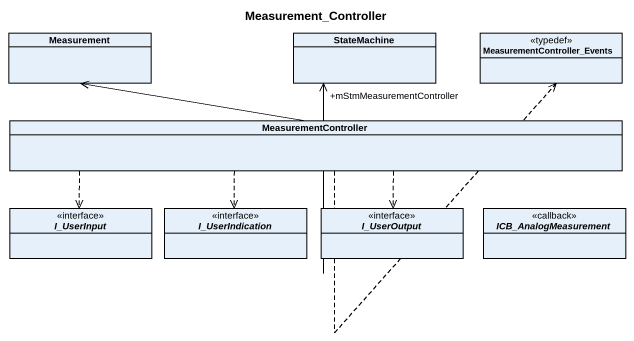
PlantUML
@startuml
title Measurement_Controller
hide circle
hide empty members
class Measurement
class StateMachine
class MeasurementController_Events <<typedef>>
class MeasurementController
interface I_UserInput
interface I_UserIndication
interface I_UserOutput
interface ICB_AnalogMeasurement <<callback>>
MeasurementController -left-> Measurement
MeasurementController -up-> "+mStmMeasurementController" StateMachine
MeasurementController .right.> MeasurementController_Events
MeasurementController .left.> I_UserInput
MeasurementController ..> I_UserIndication
MeasurementController ..> I_UserOutput
@enduml
